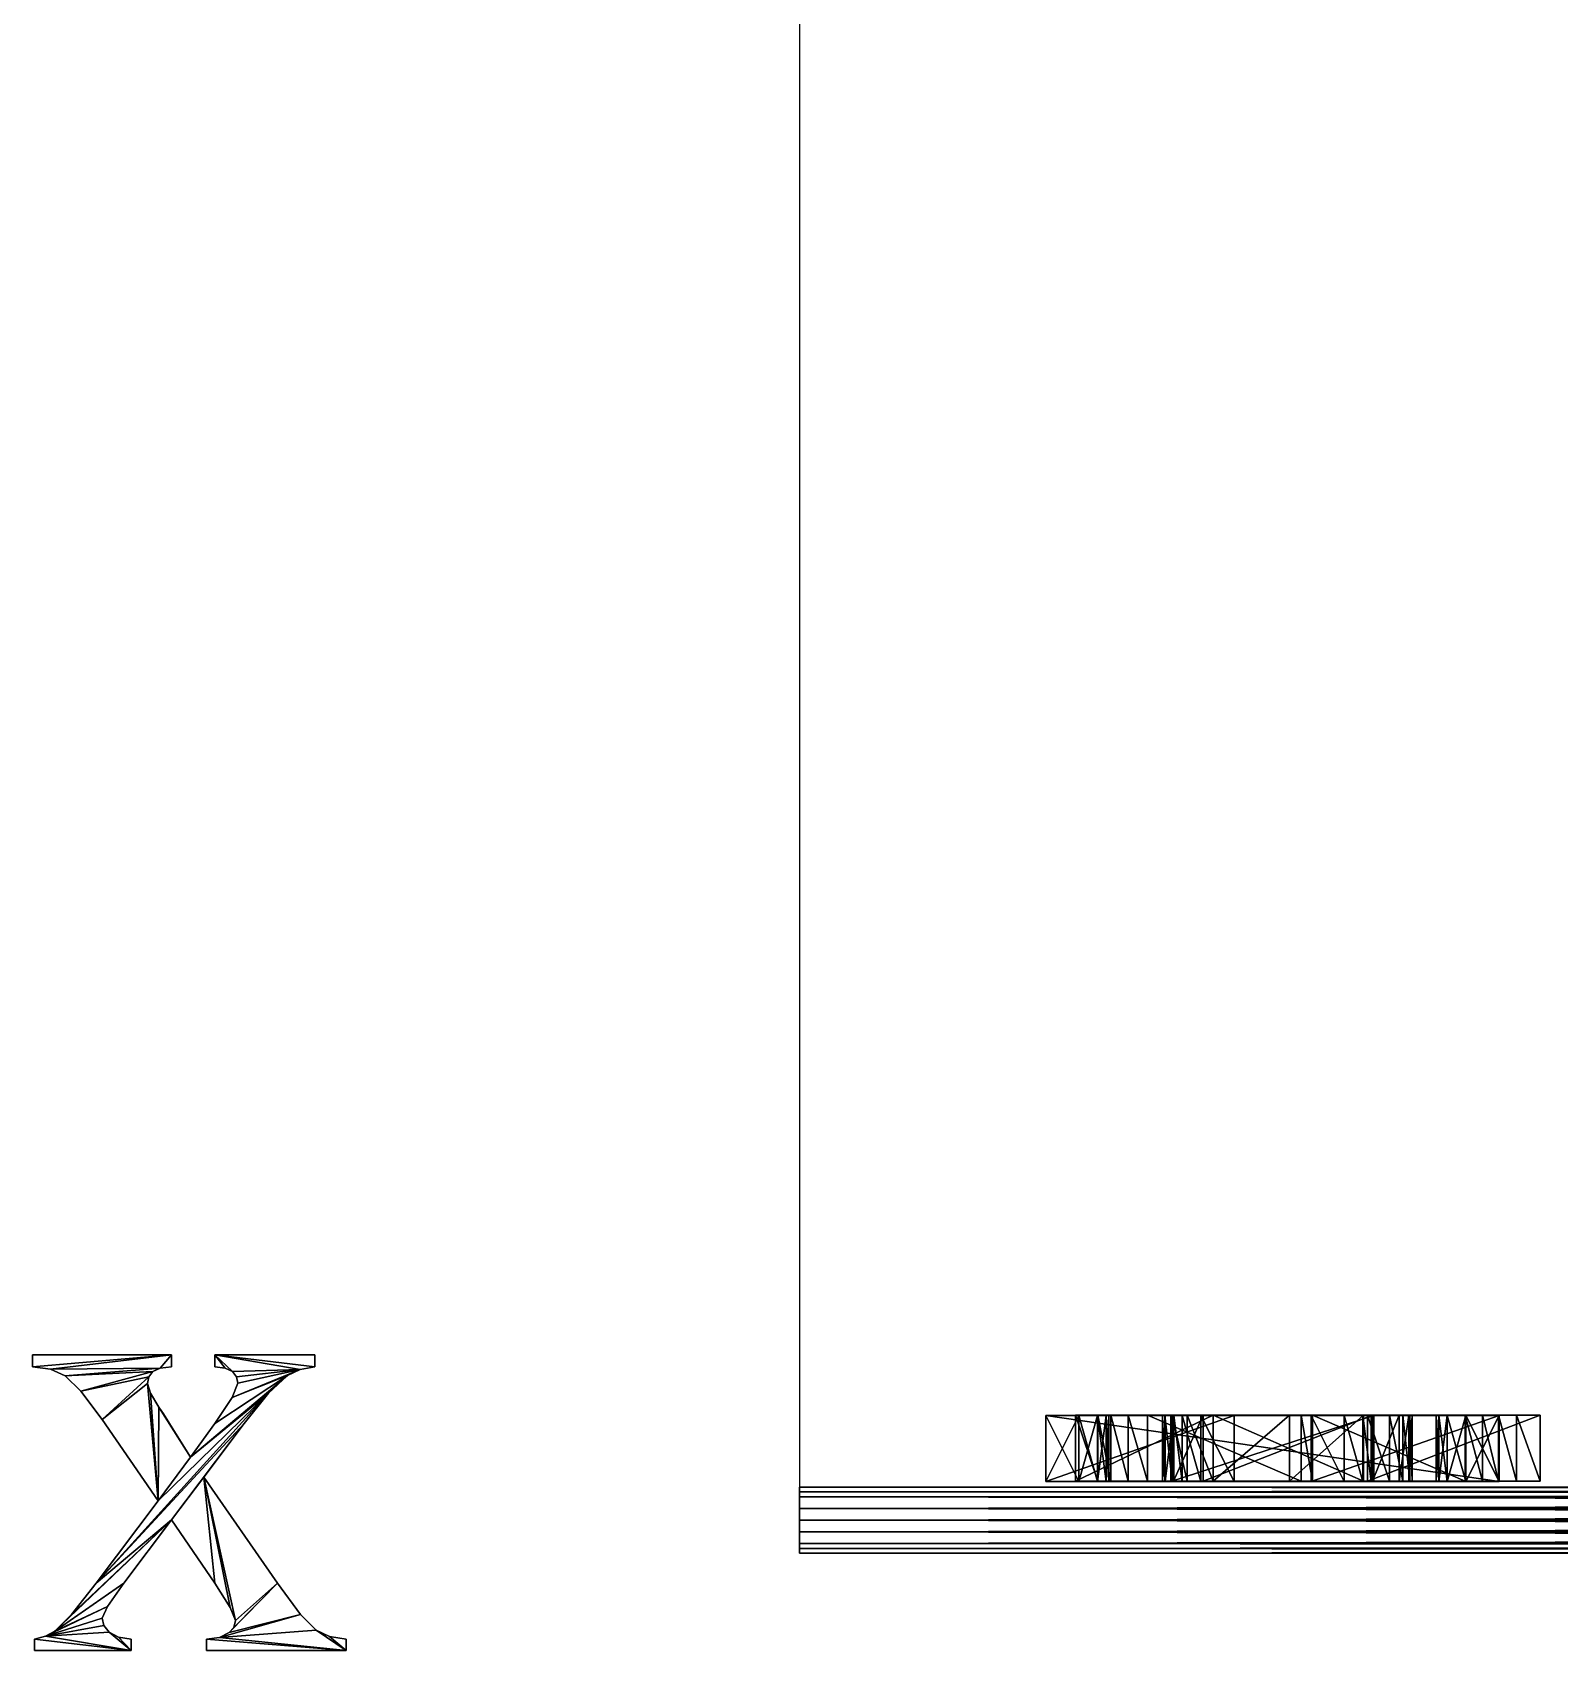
# Model space of a CAD drawing. Extents: x -12 to 200, y -2 to 100.
# Drawn here: x -11.6 to 11.5, y -1.97 to 22.51 of the extents above; entities that cross this region are included whole.
import ezdxf

# ---------------------------------------------------------------- set-up
doc = ezdxf.new("R2010")
doc.units = 0
doc.header["$MEASUREMENT"] = 0
for name, color, linetype in [('3õ', 7, 'CONTINUOUS'), ('DEFAULT', 7, 'CONTINUOUS'), ('´\xad.‗.1', 7, 'CONTINUOUS')]:
    doc.layers.add(name, color=color, linetype=linetype)

# ---------------------------------------------------------------- blocks, each defined once
blk = doc.blocks.new('3õG0')
at = {"layer": '3õ', "color": 18}
mesh = blk.add_polyface(dxfattribs=at)
corners = [(-11.601, 2.498), (-9.497, 2.498), (-9.497, 2.318), (-9.667, 2.3), (-9.778, 2.249), (-9.838, 2.17), (-9.858, 2.069), (-9.816, 1.92), (-9.687, 1.707), (-9.62, 1.607), (-9.526, 1.463), (-9.209, 0.955), (-8.843, 1.463), (-8.579, 1.857), (-8.491, 2.073), (-8.512, 2.168), (-8.574, 2.247), (-8.683, 2.3), (-8.843, 2.318), (-8.843, 2.498), (-7.329, 2.498), (-7.329, 2.318), (-7.552, 2.277), (-7.744, 2.186), (-8.027, 1.922), (-8.398, 1.463), (-9.009, 0.648), (-7.895, -0.954), (-7.544, -1.427), (-7.31, -1.664), (-7.108, -1.758), (-6.855, -1.799), (-6.855, -1.974), (-8.965, -1.974), (-8.965, -1.799), (-8.769, -1.774), (-8.623, -1.701), (-8.553, -1.622), (-8.53, -1.52), (-8.608, -1.323), (-8.843, -0.954), (-9.497, 0.003), (-10.215, -0.954), (-10.464, -1.308), (-10.547, -1.481), (-10.519, -1.593), (-10.437, -1.694), (-10.3, -1.768), (-10.107, -1.799), (-10.107, -1.974), (-11.567, -1.974), (-11.567, -1.799), (-11.403, -1.756), (-11.26, -1.677), (-11.011, -1.425), (-10.635, -0.954), (-9.697, 0.291), (-10.547, 1.522), (-10.867, 1.951), (-11.106, 2.183), (-11.329, 2.284), (-11.601, 2.318), (-11.601, 2.498, -1), (-9.497, 2.498, -1), (-9.497, 2.318, -1), (-9.667, 2.3, -1), (-9.778, 2.249, -1), (-9.838, 2.17, -1), (-9.858, 2.069, -1), (-9.816, 1.92, -1), (-9.687, 1.707, -1), (-9.62, 1.607, -1), (-9.526, 1.463, -1), (-9.209, 0.955, -1), (-8.843, 1.463, -1), (-8.579, 1.857, -1), (-8.491, 2.073, -1), (-8.512, 2.168, -1), (-8.574, 2.247, -1), (-8.683, 2.3, -1), (-8.843, 2.318, -1), (-8.843, 2.498, -1), (-7.329, 2.498, -1), (-7.329, 2.318, -1), (-7.552, 2.277, -1), (-7.744, 2.186, -1), (-8.027, 1.922, -1), (-8.398, 1.463, -1), (-9.009, 0.648, -1), (-7.895, -0.954, -1), (-7.544, -1.427, -1), (-7.31, -1.664, -1), (-7.108, -1.758, -1), (-6.855, -1.799, -1), (-6.855, -1.974, -1), (-8.965, -1.974, -1), (-8.965, -1.799, -1), (-8.769, -1.774, -1), (-8.623, -1.701, -1), (-8.553, -1.622, -1), (-8.53, -1.52, -1), (-8.608, -1.323, -1), (-8.843, -0.954, -1), (-9.497, 0.003, -1), (-10.215, -0.954, -1), (-10.464, -1.308, -1), (-10.547, -1.481, -1), (-10.519, -1.593, -1), (-10.437, -1.694, -1), (-10.3, -1.768, -1), (-10.107, -1.799, -1), (-10.107, -1.974, -1), (-11.567, -1.974, -1), (-11.567, -1.799, -1), (-11.403, -1.756, -1), (-11.26, -1.677, -1), (-11.011, -1.425, -1), (-10.635, -0.954, -1), (-9.697, 0.291, -1), (-10.547, 1.522, -1), (-10.867, 1.951, -1), (-11.106, 2.183, -1), (-11.329, 2.284, -1), (-11.601, 2.318, -1)]
mesh.append_faces([[corners[k] for k in face] for face in [(123, 63, 62), (63, 65, 64), (70, 72, 71), (79, 81, 80), (81, 83, 82), (92, 94, 93), (94, 96, 95), (109, 111, 110), (111, 113, 112)]], dxfattribs={"vtx0": -1, "color": 18})
mesh.append_faces([[corners[k] for k in face] for face in [(122, 63, 123), (78, 81, 79), (91, 94, 92), (108, 111, 109), (121, 65, 122), (120, 66, 121), (77, 84, 78), (90, 97, 91), (107, 114, 108), (119, 67, 120), (76, 84, 77), (106, 114, 107), (118, 68, 119), (75, 84, 76), (89, 98, 90), (105, 114, 106), (74, 85, 75), (104, 115, 105), (73, 85, 74), (88, 100, 89), (103, 115, 104), (117, 86, 118)]], dxfattribs={"vtx0": -1, "vtx1": -1, "color": 18})
mesh.append_faces([[corners[k] for k in face] for face in [(60, 1, 3), (16, 19, 22), (29, 32, 35), (46, 49, 52), (56, 8, 11), (56, 11, 24), (41, 55, 25), (122, 65, 63), (78, 84, 81), (91, 97, 94), (108, 114, 111), (118, 73, 70), (118, 86, 73), (103, 87, 117)]], dxfattribs={"vtx0": -1, "vtx1": -1, "vtx2": -1, "color": 18})
mesh.append_faces([[corners[k] for k in face] for face in [(8, 10, 11), (19, 21, 22), (32, 34, 35), (49, 51, 52), (59, 3, 4), (58, 4, 5), (57, 5, 6), (28, 35, 36), (56, 6, 7), (56, 7, 8), (13, 22, 23), (27, 36, 37), (43, 52, 53), (27, 37, 38), (11, 23, 24), (26, 38, 39), (41, 53, 54), (26, 39, 40), (41, 54, 55), (55, 24, 25), (26, 40, 41), (41, 25, 26), (70, 73, 72), (81, 84, 83), (94, 97, 96), (111, 114, 113), (121, 66, 65), (120, 67, 66), (119, 68, 67), (90, 98, 97), (118, 69, 68), (118, 70, 69), (75, 85, 84), (89, 99, 98), (105, 115, 114), (89, 100, 99), (73, 86, 85), (88, 101, 100), (103, 116, 115), (88, 102, 101), (103, 117, 116), (117, 87, 86), (88, 103, 102), (103, 88, 87)]], dxfattribs={"vtx0": -1, "vtx2": -1, "color": 18})
mesh.append_faces([[corners[k] for k in face] for face in [(0, 61, 62), (123, 62, 61), (1, 0, 63), (62, 63, 0), (2, 1, 64), (63, 64, 1), (3, 2, 65), (64, 65, 2), (4, 3, 66), (65, 66, 3), (5, 4, 67), (66, 67, 4), (6, 5, 68), (67, 68, 5), (7, 6, 69), (68, 69, 6), (8, 7, 70), (69, 70, 7), (9, 8, 71), (70, 71, 8), (10, 9, 72), (71, 72, 9), (11, 10, 73), (72, 73, 10), (12, 11, 74), (73, 74, 11), (13, 12, 75), (74, 75, 12), (14, 13, 76), (75, 76, 13), (15, 14, 77), (76, 77, 14), (16, 15, 78), (77, 78, 15), (17, 16, 79), (78, 79, 16), (18, 17, 80), (79, 80, 17), (19, 18, 81), (80, 81, 18), (20, 19, 82), (81, 82, 19), (21, 20, 83), (82, 83, 20), (22, 21, 84), (83, 84, 21), (23, 22, 85), (84, 85, 22), (24, 23, 86), (85, 86, 23), (25, 24, 87), (86, 87, 24), (26, 25, 88), (87, 88, 25), (27, 26, 89), (88, 89, 26), (28, 27, 90), (89, 90, 27), (29, 28, 91), (90, 91, 28), (30, 29, 92), (91, 92, 29), (31, 30, 93), (92, 93, 30), (32, 31, 94), (93, 94, 31), (33, 32, 95), (94, 95, 32), (34, 33, 96), (95, 96, 33), (35, 34, 97), (96, 97, 34), (36, 35, 98), (97, 98, 35), (37, 36, 99), (98, 99, 36), (38, 37, 100), (99, 100, 37), (39, 38, 101), (100, 101, 38), (40, 39, 102), (101, 102, 39), (41, 40, 103), (102, 103, 40), (42, 41, 104), (103, 104, 41), (43, 42, 105), (104, 105, 42), (44, 43, 106), (105, 106, 43), (45, 44, 107), (106, 107, 44), (46, 45, 108), (107, 108, 45), (47, 46, 109), (108, 109, 46), (48, 47, 110), (109, 110, 47), (49, 48, 111), (110, 111, 48), (50, 49, 112), (111, 112, 49), (51, 50, 113), (112, 113, 50), (52, 51, 114), (113, 114, 51), (53, 52, 115), (114, 115, 52), (54, 53, 116), (115, 116, 53), (55, 54, 117), (116, 117, 54), (56, 55, 118), (117, 118, 55), (57, 56, 119), (118, 119, 56), (58, 57, 120), (119, 120, 57), (59, 58, 121), (120, 121, 58), (60, 59, 122), (121, 122, 59), (61, 60, 123), (122, 123, 60)]], dxfattribs={"vtx1": -1, "color": 18})
mesh.append_faces([[corners[k] for k in face] for face in [(60, 61, 1), (16, 17, 19), (29, 30, 32), (46, 47, 49), (59, 60, 3), (58, 59, 4), (15, 16, 22), (28, 29, 35), (45, 46, 52), (57, 58, 5), (14, 15, 22), (44, 45, 52), (56, 57, 6), (13, 14, 22), (27, 28, 36), (43, 44, 52), (12, 13, 23), (42, 43, 53), (11, 12, 23), (26, 27, 38), (41, 42, 53), (55, 56, 24)]], dxfattribs={"vtx1": -1, "vtx2": -1, "color": 18})
mesh.append_faces([[corners[k] for k in face] for face in [(61, 0, 1), (1, 2, 3), (8, 9, 10), (17, 18, 19), (19, 20, 21), (30, 31, 32), (32, 33, 34), (47, 48, 49), (49, 50, 51)]], dxfattribs={"vtx2": -1, "color": 18})
blk = doc.blocks.new('3õG4')
at = {"layer": '3õ', "color": 18}
mesh = blk.add_polyface(dxfattribs=at)
corners = [(8.692, 1.582, 89.638), (5.621, 1.582, 89.638), (5.621, 1.582, 94.692), (5.663, 1.582, 95.227), (5.789, 1.582, 95.522), (6.071, 1.582, 95.659), (6.578, 1.582, 95.717), (6.578, 1.582, 95.898), (3.726, 1.582, 95.898), (3.726, 1.582, 95.717), (4.23, 1.582, 95.659), (4.512, 1.582, 95.522), (4.641, 1.582, 95.227), (4.683, 1.582, 94.692), (4.683, 1.582, 90.483), (4.641, 1.582, 89.948), (4.512, 1.582, 89.653), (4.23, 1.582, 89.516), (3.726, 1.582, 89.458), (3.726, 1.582, 89.277), (10.587, 1.582, 89.277), (10.587, 1.582, 89.458), (10.083, 1.582, 89.516), (9.801, 1.582, 89.653), (9.672, 1.582, 89.948), (9.63, 1.582, 90.483), (9.63, 1.582, 94.692), (9.672, 1.582, 95.227), (9.801, 1.582, 95.522), (10.083, 1.582, 95.659), (10.587, 1.582, 95.717), (10.587, 1.582, 95.898), (7.74, 1.582, 95.898), (7.74, 1.582, 95.717), (8.24, 1.582, 95.659), (8.521, 1.582, 95.524), (8.649, 1.582, 95.23), (8.692, 1.582, 94.692), (8.692, 0.582, 89.638), (5.621, 0.582, 89.638), (5.621, 0.582, 94.692), (5.663, 0.582, 95.227), (5.789, 0.582, 95.522), (6.071, 0.582, 95.659), (6.578, 0.582, 95.717), (6.578, 0.582, 95.898), (3.726, 0.582, 95.898), (3.726, 0.582, 95.717), (4.23, 0.582, 95.659), (4.512, 0.582, 95.522), (4.641, 0.582, 95.227), (4.683, 0.582, 94.692), (4.683, 0.582, 90.483), (4.641, 0.582, 89.948), (4.512, 0.582, 89.653), (4.23, 0.582, 89.516), (3.726, 0.582, 89.458), (3.726, 0.582, 89.277), (10.587, 0.582, 89.277), (10.587, 0.582, 89.458), (10.083, 0.582, 89.516), (9.801, 0.582, 89.653), (9.672, 0.582, 89.948), (9.63, 0.582, 90.483), (9.63, 0.582, 94.692), (9.672, 0.582, 95.227), (9.801, 0.582, 95.522), (10.083, 0.582, 95.659), (10.587, 0.582, 95.717), (10.587, 0.582, 95.898), (7.74, 0.582, 95.898), (7.74, 0.582, 95.717), (8.24, 0.582, 95.659), (8.521, 0.582, 95.524), (8.649, 0.582, 95.23), (8.692, 0.582, 94.692)]
mesh.append_faces([[corners[k] for k in face] for face in [(43, 45, 44), (45, 47, 46), (55, 57, 56), (57, 59, 58), (67, 69, 68), (69, 71, 70)]], dxfattribs={"vtx0": -1, "color": 18})
mesh.append_faces([[corners[k] for k in face] for face in [(42, 47, 43), (54, 59, 55), (66, 71, 67), (41, 48, 42), (65, 72, 66), (40, 49, 41), (64, 73, 65), (39, 50, 40), (63, 74, 64), (62, 74, 63), (61, 38, 62), (60, 38, 61)]], dxfattribs={"vtx0": -1, "vtx1": -1, "color": 18})
mesh.append_faces([[corners[k] for k in face] for face in [(5, 7, 9), (17, 19, 21), (29, 31, 33), (1, 16, 22), (43, 47, 45), (55, 59, 57), (67, 71, 69), (39, 60, 54)]], dxfattribs={"vtx0": -1, "vtx1": -1, "vtx2": -1, "color": 18})
mesh.append_faces([[corners[k] for k in face] for face in [(4, 9, 10), (16, 21, 22), (28, 33, 34), (3, 10, 11), (27, 34, 35), (2, 11, 12), (26, 35, 36), (1, 12, 13), (1, 13, 14), (24, 36, 37), (1, 14, 15), (24, 37, 0), (1, 15, 16), (22, 0, 1), (42, 48, 47), (54, 60, 59), (66, 72, 71), (41, 49, 48), (65, 73, 72), (40, 50, 49), (64, 74, 73), (39, 51, 50), (39, 52, 51), (62, 75, 74), (39, 53, 52), (62, 38, 75), (39, 54, 53), (60, 39, 38)]], dxfattribs={"vtx0": -1, "vtx2": -1, "color": 18})
mesh.append_faces([[corners[k] for k in face] for face in [(0, 37, 38), (75, 38, 37), (1, 0, 39), (38, 39, 0), (2, 1, 40), (39, 40, 1), (3, 2, 41), (40, 41, 2), (4, 3, 42), (41, 42, 3), (5, 4, 43), (42, 43, 4), (6, 5, 44), (43, 44, 5), (7, 6, 45), (44, 45, 6), (8, 7, 46), (45, 46, 7), (9, 8, 47), (46, 47, 8), (10, 9, 48), (47, 48, 9), (11, 10, 49), (48, 49, 10), (12, 11, 50), (49, 50, 11), (13, 12, 51), (50, 51, 12), (14, 13, 52), (51, 52, 13), (15, 14, 53), (52, 53, 14), (16, 15, 54), (53, 54, 15), (17, 16, 55), (54, 55, 16), (18, 17, 56), (55, 56, 17), (19, 18, 57), (56, 57, 18), (20, 19, 58), (57, 58, 19), (21, 20, 59), (58, 59, 20), (22, 21, 60), (59, 60, 21), (23, 22, 61), (60, 61, 22), (24, 23, 62), (61, 62, 23), (25, 24, 63), (62, 63, 24), (26, 25, 64), (63, 64, 25), (27, 26, 65), (64, 65, 26), (28, 27, 66), (65, 66, 27), (29, 28, 67), (66, 67, 28), (30, 29, 68), (67, 68, 29), (31, 30, 69), (68, 69, 30), (32, 31, 70), (69, 70, 31), (33, 32, 71), (70, 71, 32), (34, 33, 72), (71, 72, 33), (35, 34, 73), (72, 73, 34), (36, 35, 74), (73, 74, 35), (37, 36, 75), (74, 75, 36)]], dxfattribs={"vtx1": -1, "color": 18})
mesh.append_faces([[corners[k] for k in face] for face in [(4, 5, 9), (16, 17, 21), (28, 29, 33), (3, 4, 10), (27, 28, 34), (2, 3, 11), (26, 27, 35), (1, 2, 12), (25, 26, 36), (24, 25, 36), (23, 24, 0), (22, 23, 0)]], dxfattribs={"vtx1": -1, "vtx2": -1, "color": 18})
mesh.append_faces([[corners[k] for k in face] for face in [(5, 6, 7), (7, 8, 9), (17, 18, 19), (19, 20, 21), (29, 30, 31), (31, 32, 33)]], dxfattribs={"vtx2": -1, "color": 18})
blk = doc.blocks.new('´\xad.‗.1G3')
at = {"layer": '´\xad.‗.1', "color": 15}
mesh = blk.add_polyface(dxfattribs=at)
corners = [(8.672, 1.587, 61.961), (6.109, 1.587, 61.961), (5.659, 1.587, 63.006), (5.535, 1.587, 63.343), (5.493, 1.587, 63.582), (5.529, 1.587, 63.725), (5.638, 1.587, 63.849), (5.865, 1.587, 63.943), (6.26, 1.587, 63.997), (6.26, 1.587, 64.178), (4.175, 1.587, 64.178), (4.175, 1.587, 63.997), (4.517, 1.587, 63.913), (4.712, 1.587, 63.807), (4.975, 1.587, 63.452), (5.264, 1.587, 62.855), (7.593, 1.587, 57.406), (7.764, 1.587, 57.406), (10.069, 1.587, 62.913), (10.334, 1.587, 63.461), (10.574, 1.587, 63.775), (10.846, 1.587, 63.93), (11.206, 1.587, 63.997), (11.206, 1.587, 64.178), (8.594, 1.587, 64.178), (8.594, 1.587, 63.997), (8.925, 1.587, 63.955), (9.129, 1.587, 63.866), (9.233, 1.587, 63.741), (9.268, 1.587, 63.592), (9.219, 1.587, 63.315), (9.073, 1.587, 62.913), (8.535, 1.587, 61.6), (7.412, 1.587, 58.924), (6.26, 1.587, 61.6), (8.672, 0.587, 61.961), (6.109, 0.587, 61.961), (5.659, 0.587, 63.006), (5.535, 0.587, 63.343), (5.493, 0.587, 63.582), (5.529, 0.587, 63.725), (5.638, 0.587, 63.849), (5.865, 0.587, 63.943), (6.26, 0.587, 63.997), (6.26, 0.587, 64.178), (4.175, 0.587, 64.178), (4.175, 0.587, 63.997), (4.517, 0.587, 63.913), (4.712, 0.587, 63.807), (4.975, 0.587, 63.452), (5.264, 0.587, 62.855), (7.593, 0.587, 57.406), (7.764, 0.587, 57.406), (10.069, 0.587, 62.913), (10.334, 0.587, 63.461), (10.574, 0.587, 63.775), (10.846, 0.587, 63.93), (11.206, 0.587, 63.997), (11.206, 0.587, 64.178), (8.594, 0.587, 64.178), (8.594, 0.587, 63.997), (8.925, 0.587, 63.955), (9.129, 0.587, 63.866), (9.233, 0.587, 63.741), (9.268, 0.587, 63.592), (9.219, 0.587, 63.315), (9.073, 0.587, 62.913), (8.535, 0.587, 61.6), (7.412, 0.587, 58.924), (6.26, 0.587, 61.6)]
mesh.append_faces([[corners[k] for k in face] for face in [(42, 44, 43), (44, 46, 45), (50, 52, 51), (56, 58, 57), (58, 60, 59)]], dxfattribs={"vtx0": -1, "color": 15})
mesh.append_faces([[corners[k] for k in face] for face in [(66, 67, 35), (41, 44, 42), (55, 58, 56), (40, 47, 41), (54, 61, 55), (39, 47, 40), (53, 62, 54), (38, 48, 39), (37, 48, 38), (36, 48, 37), (52, 65, 53), (69, 35, 67)]], dxfattribs={"vtx0": -1, "vtx1": -1, "color": 15})
mesh.append_faces([[corners[k] for k in face] for face in [(6, 9, 12), (20, 23, 26), (1, 15, 17), (17, 31, 32), (34, 1, 17), (41, 47, 44), (55, 61, 58), (36, 52, 50), (52, 67, 66), (69, 52, 36)]], dxfattribs={"vtx0": -1, "vtx1": -1, "vtx2": -1, "color": 15})
mesh.append_faces([[corners[k] for k in face] for face in [(9, 11, 12), (23, 25, 26), (19, 26, 27), (4, 12, 13), (18, 27, 28), (18, 28, 29), (18, 29, 30), (1, 13, 14), (1, 14, 15), (17, 30, 31), (17, 32, 33), (34, 0, 1), (17, 33, 34), (44, 47, 46), (58, 61, 60), (54, 62, 61), (39, 48, 47), (53, 63, 62), (53, 64, 63), (53, 65, 64), (36, 49, 48), (36, 50, 49), (52, 66, 65), (52, 68, 67), (69, 36, 35), (52, 69, 68)]], dxfattribs={"vtx0": -1, "vtx2": -1, "color": 15})
mesh.append_faces([[corners[k] for k in face] for face in [(0, 31, 35), (66, 35, 31), (1, 0, 36), (35, 36, 0), (2, 1, 37), (36, 37, 1), (3, 2, 38), (37, 38, 2), (4, 3, 39), (38, 39, 3), (5, 4, 40), (39, 40, 4), (6, 5, 41), (40, 41, 5), (7, 6, 42), (41, 42, 6), (8, 7, 43), (42, 43, 7), (9, 8, 44), (43, 44, 8), (10, 9, 45), (44, 45, 9), (11, 10, 46), (45, 46, 10), (12, 11, 47), (46, 47, 11), (13, 12, 48), (47, 48, 12), (14, 13, 49), (48, 49, 13), (15, 14, 50), (49, 50, 14), (16, 15, 51), (50, 51, 15), (17, 16, 52), (51, 52, 16), (18, 17, 53), (52, 53, 17), (19, 18, 54), (53, 54, 18), (20, 19, 55), (54, 55, 19), (21, 20, 56), (55, 56, 20), (22, 21, 57), (56, 57, 21), (23, 22, 58), (57, 58, 22), (24, 23, 59), (58, 59, 23), (25, 24, 60), (59, 60, 24), (26, 25, 61), (60, 61, 25), (27, 26, 62), (61, 62, 26), (28, 27, 63), (62, 63, 27), (29, 28, 64), (63, 64, 28), (30, 29, 65), (64, 65, 29), (31, 30, 66), (65, 66, 30), (32, 34, 67), (69, 67, 34), (33, 32, 68), (67, 68, 32), (34, 33, 69), (68, 69, 33)]], dxfattribs={"vtx1": -1, "color": 15})
mesh.append_faces([[corners[k] for k in face] for face in [(31, 0, 32), (6, 7, 9), (20, 21, 23), (5, 6, 12), (19, 20, 26), (4, 5, 12), (18, 19, 27), (3, 4, 13), (2, 3, 13), (1, 2, 13), (17, 18, 30), (34, 32, 0)]], dxfattribs={"vtx1": -1, "vtx2": -1, "color": 15})
mesh.append_faces([[corners[k] for k in face] for face in [(7, 8, 9), (9, 10, 11), (15, 16, 17), (21, 22, 23), (23, 24, 25)]], dxfattribs={"vtx2": -1, "color": 15})

msp = doc.modelspace()

# ---------------------------------------------------------------- linework, layer by layer
at = {"layer": 'DEFAULT', "color": 18, "linetype": 'Continuous'}
msp.add_lwpolyline([(100, 0), (0, 0)], dxfattribs=at)

# ---------------------------------------------------------------- block references
at = {"layer": '3õ'}
for name in ['3õG0', '3õG4']:
    msp.add_blockref(name, (0, 0), dxfattribs=at)
at = {"layer": '´\xad.‗.1'}
msp.add_blockref('´\xad.‗.1G3', (0, 0), dxfattribs=at)

# ---------------------------------------------------------------- meshes
at = {"layer": '3õ', "color": 4}
mesh = msp.add_polyface(dxfattribs=at)
corners = [(100, 0), (0, 0), (100, 100), (0, 100)]
mesh.append_faces([[corners[k] for k in face] for face in [(0, 3, 1)]], dxfattribs={"vtx0": -1, "color": 4})
mesh.append_faces([[corners[k] for k in face] for face in [(0, 2, 3)]], dxfattribs={"vtx2": -1, "color": 4})
at = {"layer": '3õ', "color": 18}
mesh = msp.add_polyface(dxfattribs=at)
corners = [(0, 0.5), (0, 0.427, -0.177), (0, 0.354, -0.354), (0, 0.177, -0.427), (0, 0, -0.5), (0, -0.177, -0.427), (0, -0.354, -0.354), (0, -0.427, -0.177), (0, -0.5), (0, -0.427, 0.177), (0, -0.354, 0.354), (0, -0.177, 0.427), (0, 0, 0.5), (0, 0.177, 0.427), (0, 0.354, 0.354), (0, 0.427, 0.177)]
mesh.append_faces([[corners[k] for k in face] for face in [(1, 14, 2), (2, 13, 3), (3, 12, 4), (4, 11, 5), (5, 10, 6), (6, 9, 7)]], dxfattribs={"vtx0": -1, "vtx1": -1, "color": 18})
mesh.append_faces([[corners[k] for k in face] for face in [(0, 15, 1)]], dxfattribs={"vtx1": -1, "color": 18})
mesh.append_faces([[corners[k] for k in face] for face in [(15, 14, 1), (14, 13, 2), (13, 12, 3), (12, 11, 4), (11, 10, 5), (10, 9, 6)]], dxfattribs={"vtx1": -1, "vtx2": -1, "color": 18})
mesh.append_faces([[corners[k] for k in face] for face in [(9, 8, 7)]], dxfattribs={"vtx2": -1, "color": 18})
mesh = msp.add_polyface(dxfattribs=at)
corners = [(100, 0.5), (100, 0.427, -0.177), (100, 0.354, -0.354), (100, 0.177, -0.427), (100, 0, -0.5), (100, -0.177, -0.427), (100, -0.354, -0.354), (100, -0.427, -0.177), (100, -0.5), (100, -0.427, 0.177), (100, -0.354, 0.354), (100, -0.177, 0.427), (100, 0, 0.5), (100, 0.177, 0.427), (100, 0.354, 0.354), (100, 0.427, 0.177), (0, 0.5), (0, 0.427, -0.177), (0, 0.354, -0.354), (0, 0.177, -0.427), (0, 0, -0.5), (0, -0.177, -0.427), (0, -0.354, -0.354), (0, -0.427, -0.177), (0, -0.5), (0, -0.427, 0.177), (0, -0.354, 0.354), (0, -0.177, 0.427), (0, 0, 0.5), (0, 0.177, 0.427), (0, 0.354, 0.354), (0, 0.427, 0.177)]
mesh.append_faces([[corners[k] for k in face] for face in [(0, 17, 1), (1, 18, 2), (2, 19, 3), (3, 20, 4), (4, 21, 5), (5, 22, 6), (6, 23, 7), (7, 24, 8), (8, 25, 9), (9, 26, 10), (10, 27, 11), (11, 28, 12), (12, 29, 13), (13, 30, 14), (14, 31, 15), (15, 16, 0)]], dxfattribs={"vtx0": -1, "color": 18})
mesh.append_faces([[corners[k] for k in face] for face in [(0, 16, 17), (1, 17, 18), (2, 18, 19), (3, 19, 20), (4, 20, 21), (5, 21, 22), (6, 22, 23), (7, 23, 24), (8, 24, 25), (9, 25, 26), (10, 26, 27), (11, 27, 28), (12, 28, 29), (13, 29, 30), (14, 30, 31), (15, 31, 16)]], dxfattribs={"vtx2": -1, "color": 18})
at = {"layer": '3õ', "color": 80}
mesh = msp.add_polyface(dxfattribs=at)
corners = [(100, 0), (100, 0, 100), (0, 0), (0, 0, 100)]
mesh.append_faces([[corners[k] for k in face] for face in [(0, 3, 1)]], dxfattribs={"vtx0": -1, "color": 80})
mesh.append_faces([[corners[k] for k in face] for face in [(0, 2, 3)]], dxfattribs={"vtx2": -1, "color": 80})

doc.saveas('drawing.dxf')
